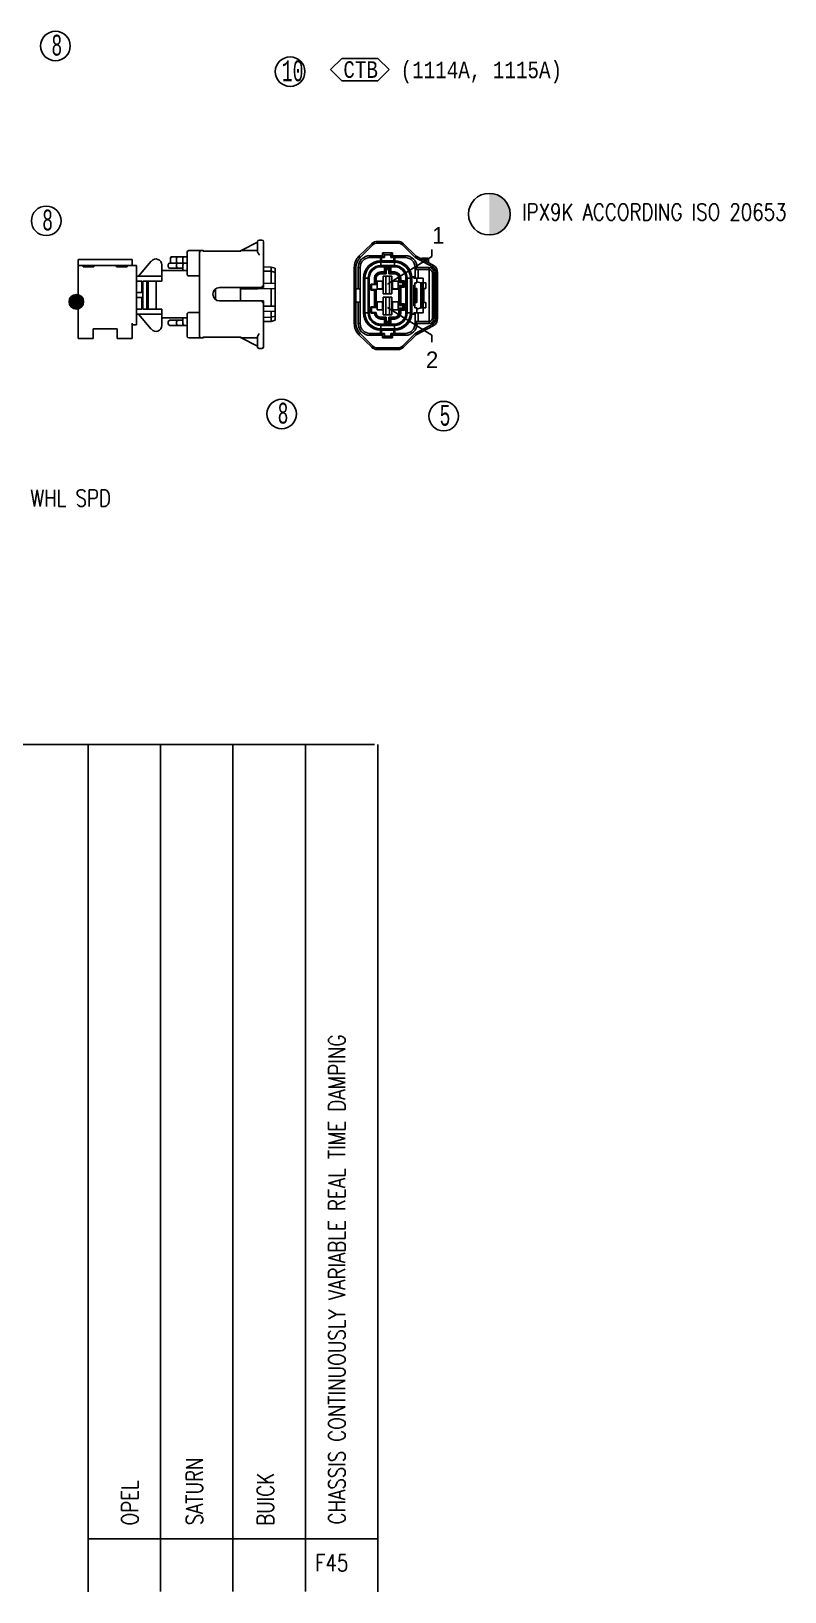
# Model space of a CAD drawing. Extents: x -144 to 1666, y -603 to 461.
# Drawn here: x 624.9 to 805.8, y -365 to 9.8 of the extents above; entities that cross this region are included whole.
import ezdxf

# ---------------------------------------------------------------- set-up
doc = ezdxf.new("R2010")
doc.units = 0
doc.layers.get('0').update_dxf_attribs({"linetype": 'CONTINUOUS'})
for name, color, linetype in [('1', 7, 'CONTINUOUS'), ('FLAGS', 5, 'CONTINUOUS'), ('kreis', 7, 'CONTINUOUS')]:
    doc.layers.add(name, color=color, linetype=linetype)
doc.styles.add('HS-FLAGS', font='MONOTXT.SHX', dxfattribs={"width": 0.8, "height": 4})
doc.styles.add('HS-TABLE-CHANGE-INDEX-CODE', font='MONOTXT.SHX', dxfattribs={"width": 0.6, "height": 5})
doc.styles.add('HS-WIRE', font='ROMANS.SHX', dxfattribs={"width": 0.8, "height": 4})
doc.linetypes.add('RA', pattern='A,0.2,-0.005,["-\\-",Standard,S=0.3,R=0,X=-0.4,Y=-0.15],-0.005', length=0.21)

# ---------------------------------------------------------------- blocks, each defined once
blk = doc.blocks.new('MAßPUNKT')
at = {"color": 1, "linetype": 'ByBlock'}
for radius in [1.75, 1.73, 1.71, 1.69, 1.67, 1.65, 1.63, 1.61, 1.59, 1.57, 1.55, 1.53, 1.51, 1.49, 1.47, 1.45, 1.43, 1.41, 1.39, 1.37, 1.35, 1.33, 1.31, 1.29, 1.27, 1.25, 1.23, 1.21, 1.19, 1.17, 1.15, 1.13, 1.11, 1.09, 1.07, 1.05, 1.03, 1.01, 0.99, 0.97, 0.95, 0.93, 0.91, 0.89, 0.87, 0.85, 0.83, 0.81, 0.79, 0.77, 0.75, 0.73, 0.71, 0.69, 0.67, 0.65, 0.63, 0.61, 0.59, 0.57, 0.55, 0.53, 0.51, 0.49, 0.47, 0.45, 0.43, 0.41, 0.39, 0.37, 0.37, 0.35, 0.33, 0.31, 0.29, 0.27, 0.25, 0.25, 0.23, 0.21, 0.19, 0.17, 0.15, 0.13, 0.11, 0.09, 0.07, 0.05, 0.03, 0.01]:
    blk.add_circle((-0.02, 0.01), radius, dxfattribs=at)
blk = doc.blocks.new('MAßPUNKT_2')
blk.add_blockref('MAßPUNKT', (0.02, -0.01))
blk = doc.blocks.new('HALBMOND')
h = blk.add_hatch(color=256)
edge = h.paths.add_edge_path()
edge.add_arc((0, 0), 5, 270, 450)
edge.add_line((0, 5), (0, -5))
blk.add_circle((0, 0), 5)
blk = doc.blocks.new('A$C6F541652')
for p, q in [((8.01, 20.17), (18.65, 26.82)), ((18.65, 26.82), (18.65, 28.53)), ((8.01, 14.57), (18.65, 7.91)), ((18.65, 7.91), (18.65, 6.21))]:
    blk.add_line(p, q)
at = {"layer": '1', "linetype": 'Continuous'}
for p, q in [((5.57, 30.45), (10.43, 30.45)), ((5.57, 30.34), (5.57, 30.45)), ((5.57, 30.05), (5.57, 30.34)), ((10.43, 30.05), (5.57, 30.05)), ((10.43, 30.34), (10.43, 30.45)), ((10.43, 30.05), (10.43, 30.34)), ((1.12, 26.87), (4.17, 29.88)), ((1.14, 26.85), (1.12, 26.87)), ((1.2, 26.79), (1.14, 26.85)), ((1.29, 26.7), (1.2, 26.79)), ((1.4, 26.59), (1.29, 26.7)), ((4.45, 29.59), (1.4, 26.59)), ((3.75, 27.01), (6.79, 27.01)), ((3.75, 27.01), (3.75, 26.55)), ((7.25, 26.55), (3.75, 26.55)), ((4.25, 29.79), (4.17, 29.88)), ((4.45, 29.59), (4.25, 29.79)), ((6.3, 25.75), (6.3, 26.55)), ((6.5, 26.55), (6.5, 25.75)), ((6.79, 27.01), (6.79, 27.66)), ((6.79, 27.66), (9.21, 27.66)), ((6.79, 27.66), (7.25, 27.2)), ((6.79, 27.01), (7.25, 26.55)), ((7.25, 27.2), (7.25, 26.55)), ((8.75, 27.2), (7.25, 27.2)), ((9.21, 27.66), (8.75, 27.2)), ((8.75, 26.55), (8.75, 27.2)), ((9.21, 27.01), (8.75, 26.55)), ((12.25, 26.55), (8.75, 26.55)), ((9.21, 27.66), (9.21, 27.01)), ((9.21, 27.01), (12.25, 27.01)), ((9.5, 25.75), (9.5, 26.55)), ((9.7, 26.55), (9.7, 25.75)), ((11.55, 29.59), (11.75, 29.79)), ((14.64, 26.55), (11.55, 29.59)), ((11.75, 29.79), (11.83, 29.88)), ((11.83, 29.88), (14.88, 26.87)), ((12.25, 27.01), (12.25, 26.55)), ((14.64, 26.55), (14.81, 26.78)), ((18.75, 24.37), (14.64, 26.55)), ((14.81, 26.78), (14.88, 26.87)), ((14.88, 26.87), (18.94, 24.72)), ((16.02, 26.27), (16.13, 26.4)), ((16.13, 26.4), (16.3, 26.45)), ((16.3, 26.45), (17.35, 26.45)), ((17.35, 26.45), (17.49, 26.45)), ((17.35, 26.36), (17.35, 26.45)), ((17.35, 26.15), (17.35, 26.36)), ((17.49, 26.45), (17.55, 26.45)), ((0, 19.45), (0, 24.2)), ((0.12, 24.2), (0, 24.2)), ((0.4, 24.2), (0.12, 24.2)), ((0.4, 24.2), (0.4, 19.05)), ((0.94, 19.05), (0.94, 24.2)), ((0.94, 24.2), (1.4, 24.2)), ((1.4, 24.2), (1.4, 19.05)), ((9.65, 25.75), (6.35, 25.75)), ((6.35, 25.66), (6.35, 25.75)), ((6.35, 25.43), (6.35, 25.66)), ((6.35, 25.43), (9.65, 25.43)), ((6.35, 24.63), (6.35, 25.43)), ((6.35, 24.63), (9.65, 24.63)), ((6.35, 24.63), (6.35, 24.43)), ((6.35, 24.43), (6.35, 24.35)), ((6.35, 24.35), (9.65, 24.35)), ((6.35, 23.1), (7.25, 23.1)), ((6.35, 23.1), (7.25, 23.1)), ((6.35, 23.1), (6.35, 22.97)), ((6.35, 22.69), (6.35, 22.97)), ((6.35, 22.97), (7.38, 22.97)), ((7.67, 22.69), (6.35, 22.69)), ((7.25, 23.1), (7.25, 24.1)), ((7.25, 24.1), (8.75, 24.1)), ((7.25, 24.1), (7.38, 23.97)), ((7.25, 23.1), (7.38, 22.97)), ((7.67, 23.69), (7.38, 23.97)), ((7.38, 22.97), (7.38, 23.97)), ((7.38, 23.97), (8.62, 23.97)), ((7.67, 22.69), (7.38, 22.97)), ((7.67, 23.69), (7.67, 22.69)), ((8.33, 23.69), (7.67, 23.69)), ((8.33, 23.69), (8.62, 23.97)), ((8.33, 22.69), (8.33, 23.69)), ((8.33, 22.69), (8.62, 22.97)), ((9.65, 22.69), (8.33, 22.69)), ((8.75, 24.1), (8.62, 23.97)), ((8.62, 23.97), (8.62, 22.97)), ((8.75, 23.1), (8.62, 22.97)), ((8.62, 22.97), (9.65, 22.97)), ((8.75, 23.1), (8.75, 24.1)), ((8.75, 23.1), (9.65, 23.1)), ((8.75, 23.1), (9.65, 23.1)), ((9.65, 25.66), (9.65, 25.75)), ((9.65, 25.43), (9.65, 25.66)), ((9.65, 24.63), (9.65, 25.43)), ((9.65, 24.63), (9.65, 24.43)), ((9.65, 24.43), (9.65, 24.35)), ((9.65, 22.97), (9.65, 23.1)), ((9.65, 22.69), (9.65, 22.97)), ((15.06, 24.2), (14.6, 24.2)), ((14.6, 23.7), (14.6, 24.2)), ((15.06, 24.16), (14.6, 23.7)), ((14.6, 23.7), (14.6, 21.95)), ((18, 23.7), (14.6, 23.7)), ((15.06, 24.2), (15.06, 24.16)), ((15.06, 24.16), (18, 24.16)), ((15.3, 21.65), (15.3, 23.7)), ((17.35, 26.15), (16.24, 26.15)), ((17.7, 26.15), (17.35, 26.15)), ((17.35, 25.56), (17.35, 26.15)), ((17.85, 26.15), (17.7, 26.15)), ((17.85, 26.15), (17.85, 25.3)), ((18, 24.16), (18, 23.7)), ((18, 23.7), (18, 11.2)), ((18.75, 24.37), (18.88, 24.62)), ((19.21, 22.95), (18.75, 22.95)), ((18.75, 11.95), (18.75, 22.95)), ((18.88, 24.62), (18.94, 24.72)), ((19.21, 22.95), (19.21, 11.95)), ((19.6, 22.95), (19.88, 22.95)), ((19.6, 11.95), (19.6, 22.95)), ((19.88, 22.95), (20, 22.95)), ((20, 22.95), (20, 11.95)), ((0, 19.33), (0, 19.45)), ((0.05, 19.25), (0, 19.45)), ((0, 18.98), (0, 19.33)), ((0, 18.45), (0, 18.98)), ((0.2, 19.11), (0.05, 19.25)), ((0.4, 19.05), (0.2, 19.11)), ((0.4, 19.05), (0.4, 18.93)), ((0.4, 19.05), (0.94, 19.05)), ((0.4, 18.93), (0.4, 18.58)), ((1.4, 19.05), (0.94, 19.05)), ((1.4, 19.05), (1.4, 18.93)), ((1.4, 18.93), (1.4, 18.58)), ((2.2, 21.6), (2.2, 13.3)), ((2.29, 21.6), (2.2, 21.6)), ((2.53, 21.6), (2.29, 21.6)), ((2.53, 13.3), (2.53, 21.6)), ((3.33, 21.6), (2.53, 21.6)), ((3.33, 13.3), (3.33, 21.6)), ((3.33, 21.6), (3.52, 21.6)), ((3.52, 21.6), (3.6, 21.6)), ((3.6, 13.3), (3.6, 21.6)), ((4.85, 20.2), (3.95, 20.2)), ((3.95, 20.2), (3.95, 18.7)), ((3.95, 20.2), (4.1, 20.06)), ((3.95, 18.7), (4.1, 18.85)), ((5.27, 20.06), (4.1, 20.06)), ((4.1, 20.06), (4.1, 18.85)), ((4.1, 18.85), (5.27, 18.85)), ((4.85, 20.2), (4.85, 21.6)), ((4.85, 20.2), (4.85, 21.6)), ((4.85, 21.6), (4.98, 21.6)), ((4.85, 20.2), (4.98, 20.07)), ((4.85, 18.7), (4.98, 18.83)), ((5.27, 21.6), (4.98, 21.6)), ((4.98, 20.07), (4.98, 21.6)), ((5.27, 20.06), (4.98, 20.07)), ((4.98, 18.83), (5.27, 18.85)), ((4.98, 14.57), (4.98, 18.83)), ((5.27, 21.6), (5.27, 20.06)), ((5.27, 18.85), (5.27, 14.56)), ((5.45, 20.9), (5.46, 20.9)), ((5.45, 19), (5.45, 20.9)), ((5.45, 20.9), (6.8, 20.9)), ((5.45, 19), (5.46, 19.01)), ((5.45, 19), (6.8, 19)), ((5.46, 19.01), (5.46, 20.9)), ((5.46, 20.9), (6.79, 20.9)), ((5.46, 19.01), (6.79, 19.01)), ((6.79, 20.9), (6.8, 20.9)), ((6.79, 20.9), (6.79, 19.01)), ((6.79, 19.01), (6.8, 19)), ((6.8, 19), (6.8, 20.9)), ((6.95, 22.07), (9.05, 22.07)), ((6.95, 22.07), (7.55, 22.07)), ((6.95, 17.83), (6.95, 22.07)), ((7.55, 17.84), (7.55, 22.07)), ((8.45, 22.06), (7.55, 22.06)), ((9.05, 22.07), (8.45, 22.07)), ((8.45, 17.84), (8.45, 22.07)), ((9.05, 17.83), (9.05, 22.07)), ((10.55, 20.9), (9.2, 20.9)), ((9.2, 20.9), (9.21, 20.9)), ((9.2, 19), (9.2, 20.9)), ((9.2, 19), (9.21, 19.01)), ((10.55, 19), (9.2, 19)), ((10.54, 20.9), (9.21, 20.9)), ((9.21, 20.9), (9.21, 19.01)), ((10.54, 19.01), (9.21, 19.01)), ((10.54, 19.01), (10.54, 20.9)), ((10.54, 20.9), (10.55, 20.9)), ((10.54, 19.01), (10.55, 19)), ((10.55, 19), (10.55, 20.9)), ((10.73, 21.6), (11.02, 21.6)), ((10.73, 20.54), (10.73, 21.6)), ((10.73, 20.54), (11.02, 20.82)), ((11.63, 20.54), (10.73, 20.54)), ((10.73, 15.04), (10.73, 19.87)), ((10.73, 19.87), (11.02, 19.58)), ((10.73, 19.87), (11.63, 19.87)), ((11.02, 21.6), (11.15, 21.6)), ((11.02, 21.6), (11.02, 20.82)), ((11.02, 20.82), (11.15, 20.95)), ((11.02, 20.82), (11.92, 20.82)), ((11.02, 19.58), (11.02, 15.32)), ((11.02, 19.58), (11.15, 19.45)), ((11.92, 19.58), (11.02, 19.58)), ((11.15, 21.6), (11.15, 20.95)), ((11.15, 21.6), (11.15, 20.95)), ((11.15, 20.95), (12.05, 20.95)), ((11.15, 19.45), (11.15, 15.45)), ((11.15, 19.45), (11.15, 15.45)), ((11.15, 19.45), (12.05, 19.45)), ((11.63, 20.54), (11.92, 20.82)), ((11.63, 19.87), (11.63, 20.54)), ((11.63, 19.87), (11.92, 19.58)), ((11.92, 20.82), (12.05, 20.95)), ((11.92, 20.82), (11.92, 19.58)), ((11.92, 19.58), (12.05, 19.45)), ((12.05, 20.95), (12.05, 19.45)), ((12.4, 21.6), (12.4, 13.3)), ((12.4, 21.6), (12.48, 21.6)), ((12.48, 21.6), (12.67, 21.6)), ((12.67, 21.6), (12.67, 13.3)), ((12.67, 21.6), (13.47, 21.6)), ((13.47, 21.6), (13.71, 21.6)), ((13.47, 21.6), (13.47, 13.3)), ((13.71, 21.6), (13.8, 21.6)), ((14.6, 21.95), (13.79, 21.95)), ((13.8, 13.3), (13.8, 21.6)), ((14.3, 21.65), (14.3, 21.95)), ((14.3, 21.65), (15, 21.65)), ((14.3, 14.95), (14.3, 19.95)), ((14.3, 19.95), (14.5, 19.95)), ((14.5, 20.45), (15, 20.45)), ((14.5, 19.1), (14.5, 20.45)), ((15, 19.1), (14.5, 19.1)), ((14.6, 21.95), (14.6, 21.65)), ((14.6, 19.1), (14.6, 15.8)), ((15, 20.73), (15, 21.65)), ((15, 21.65), (16.5, 21.65)), ((15, 20.45), (15, 20.73)), ((15, 20.73), (16, 20.45)), ((15, 15.8), (15, 19.1)), ((16, 20.45), (16, 14.45)), ((16.22, 20.45), (16, 20.45)), ((16.22, 20.45), (16.5, 20.48)), ((16.22, 14.45), (16.22, 20.45)), ((16.5, 21.65), (16.5, 20.48)), ((16.5, 20.48), (16.5, 20.45)), ((16.5, 20.45), (16.51, 20.45)), ((16.51, 20.45), (16.52, 20.45)), ((16.52, 20.45), (16.52, 14.45)), ((16.52, 20.45), (17.2, 20.45)), ((16.67, 19.1), (16.67, 15.8)), ((17.2, 19.1), (16.67, 19.1)), ((17.2, 19.1), (17.2, 20.45)), ((0, 17.8), (0, 18.45)), ((0, 17.11), (0, 17.8)), ((0, 16.45), (0, 17.11)), ((0, 15.92), (0, 16.45)), ((0, 15.57), (0, 15.92)), ((0, 15.45), (0.05, 15.65)), ((0, 15.45), (0, 15.57)), ((0, 10.7), (0, 15.45)), ((0.05, 15.65), (0.2, 15.8)), ((0.2, 15.8), (0.4, 15.85)), ((0.4, 18.58), (0.4, 18.06)), ((0.4, 18.06), (0.4, 17.45)), ((0.4, 17.45), (0.4, 16.84)), ((0.4, 16.84), (0.4, 16.32)), ((0.4, 16.32), (0.4, 15.97)), ((0.4, 15.97), (0.4, 15.85)), ((0.4, 15.85), (0.4, 10.7)), ((0.4, 15.85), (0.94, 15.85)), ((0.94, 15.85), (1.4, 15.85)), ((0.94, 10.7), (0.94, 15.85)), ((1.4, 18.58), (1.4, 18.06)), ((1.4, 18.06), (1.4, 17.45)), ((1.4, 17.45), (1.4, 16.84)), ((1.4, 16.84), (1.4, 16.32)), ((1.4, 16.32), (1.4, 15.97)), ((1.4, 15.97), (1.4, 15.85)), ((1.4, 15.85), (1.4, 10.7)), ((3.95, 18.7), (4.85, 18.7)), ((4.85, 14.7), (4.85, 18.7)), ((4.85, 14.7), (4.85, 18.7)), ((5.45, 15.9), (5.46, 15.9)), ((5.45, 14), (5.45, 15.9)), ((5.45, 15.9), (6.8, 15.9)), ((5.46, 14.01), (5.46, 15.9)), ((5.46, 15.9), (6.79, 15.9)), ((6.79, 15.9), (6.8, 15.9)), ((6.79, 15.9), (6.79, 14.01)), ((6.8, 14), (6.8, 15.9)), ((6.95, 17.83), (7.55, 17.84)), ((6.95, 17.83), (9.05, 17.83)), ((6.95, 17.07), (9.05, 17.07)), ((6.95, 17.07), (7.55, 17.07)), ((6.95, 12.83), (6.95, 17.07)), ((8.45, 17.84), (7.55, 17.84)), ((7.55, 12.84), (7.55, 17.07)), ((8.45, 17.06), (7.55, 17.06)), ((9.05, 17.83), (8.45, 17.84)), ((9.05, 17.07), (8.45, 17.07)), ((8.45, 12.84), (8.45, 17.07)), ((9.05, 12.83), (9.05, 17.07)), ((10.55, 15.9), (9.2, 15.9)), ((9.2, 15.9), (9.21, 15.9)), ((9.2, 14), (9.2, 15.9)), ((10.54, 15.9), (9.21, 15.9)), ((9.21, 15.9), (9.21, 14.01)), ((10.54, 15.9), (10.55, 15.9)), ((10.54, 14.01), (10.54, 15.9)), ((10.55, 14), (10.55, 15.9)), ((10.73, 15.04), (11.02, 15.32)), ((11.63, 15.04), (10.73, 15.04)), ((11.02, 15.32), (11.15, 15.45)), ((11.02, 15.32), (11.92, 15.32)), ((11.15, 15.45), (12.05, 15.45)), ((11.63, 15.04), (11.92, 15.32)), ((11.63, 14.37), (11.63, 15.04)), ((11.92, 15.32), (12.05, 15.45)), ((11.92, 15.32), (11.92, 14.08)), ((12.05, 13.95), (12.05, 15.45)), ((14.5, 15.8), (15, 15.8)), ((14.5, 14.45), (14.5, 15.8)), ((16.67, 15.8), (17.2, 15.8)), ((17.2, 14.45), (17.2, 15.8)), ((2.29, 13.3), (2.2, 13.3)), ((2.53, 13.3), (2.29, 13.3)), ((3.33, 13.3), (2.53, 13.3)), ((3.33, 13.3), (3.52, 13.3)), ((3.52, 13.3), (3.6, 13.3)), ((4.85, 14.7), (3.95, 14.7)), ((3.95, 14.7), (4.1, 14.56)), ((3.95, 14.7), (3.95, 13.2)), ((3.95, 13.2), (4.1, 13.35)), ((3.95, 13.2), (4.85, 13.2)), ((5.27, 14.56), (4.1, 14.56)), ((4.1, 14.56), (4.1, 13.35)), ((4.1, 13.35), (5.27, 13.35)), ((4.85, 14.7), (4.98, 14.57)), ((4.85, 13.2), (4.95, 13.3)), ((4.95, 13.3), (4.98, 13.33)), ((5.27, 14.56), (4.98, 14.57)), ((4.98, 13.33), (5.27, 13.35)), ((5.45, 14), (5.46, 14.01)), ((5.45, 14), (6.8, 14)), ((5.46, 14.01), (6.79, 14.01)), ((6.35, 12.22), (7.67, 12.22)), ((6.35, 12.22), (6.35, 11.93)), ((7.38, 11.93), (6.35, 11.93)), ((6.35, 11.8), (6.35, 11.93)), ((6.35, 11.8), (7.25, 11.8)), ((7.25, 11.8), (6.35, 11.8)), ((6.79, 14.01), (6.8, 14)), ((6.95, 12.83), (7.55, 12.84)), ((6.95, 12.83), (9.05, 12.83)), ((7.25, 11.8), (7.38, 11.93)), ((7.25, 11.8), (7.25, 10.8)), ((7.67, 12.22), (7.38, 11.93)), ((7.38, 10.93), (7.38, 11.93)), ((8.45, 12.84), (7.55, 12.84)), ((7.67, 12.22), (7.67, 11.22)), ((8.33, 12.22), (9.65, 12.22)), ((8.33, 12.22), (8.62, 11.93)), ((8.33, 11.22), (8.33, 12.22)), ((9.05, 12.83), (8.45, 12.84)), ((9.65, 11.93), (8.62, 11.93)), ((8.62, 11.93), (8.75, 11.8)), ((8.62, 11.93), (8.62, 10.93)), ((8.75, 11.8), (9.65, 11.8)), ((9.65, 11.8), (8.75, 11.8)), ((8.75, 11.8), (8.75, 10.8)), ((9.2, 14), (9.21, 14.01)), ((10.55, 14), (9.2, 14)), ((10.54, 14.01), (9.21, 14.01)), ((9.65, 12.22), (9.65, 11.93)), ((9.65, 11.93), (9.65, 11.8)), ((10.54, 14.01), (10.55, 14)), ((10.73, 14.37), (11.63, 14.37)), ((10.73, 13.3), (10.73, 14.37)), ((10.73, 14.37), (11.02, 14.08)), ((10.73, 13.3), (11.02, 13.3)), ((11.02, 14.08), (11.15, 13.95)), ((11.02, 14.08), (11.02, 13.3)), ((11.92, 14.08), (11.02, 14.08)), ((11.02, 13.3), (11.15, 13.3)), ((11.15, 13.95), (11.15, 13.3)), ((11.15, 13.95), (11.15, 13.3)), ((11.15, 13.95), (12.05, 13.95)), ((11.63, 14.37), (11.92, 14.08)), ((11.92, 14.08), (12.05, 13.95)), ((12.4, 13.3), (12.48, 13.3)), ((12.48, 13.3), (12.67, 13.3)), ((12.67, 13.3), (13.47, 13.3)), ((13.47, 13.3), (13.71, 13.3)), ((13.71, 13.3), (13.8, 13.3)), ((14.6, 12.95), (13.79, 12.95)), ((14.3, 14.95), (14.5, 14.95)), ((14.3, 12.95), (14.3, 13.25)), ((14.3, 13.25), (15, 13.25)), ((15, 14.45), (14.5, 14.45)), ((14.6, 13.25), (14.6, 12.95)), ((14.6, 12.95), (14.6, 11.2)), ((15, 14.17), (15, 14.45)), ((16, 14.45), (15, 14.17)), ((15, 13.25), (15, 14.17)), ((16.5, 13.25), (15, 13.25)), ((15.3, 13.25), (15.3, 11.2)), ((16, 14.45), (16.22, 14.45)), ((16.5, 14.42), (16.22, 14.45)), ((16.5, 14.45), (16.5, 14.42)), ((16.51, 14.45), (16.5, 14.45)), ((16.5, 14.42), (16.5, 13.25)), ((16.52, 14.45), (16.51, 14.45)), ((17.2, 14.45), (16.52, 14.45)), ((19.21, 11.95), (18.75, 11.95)), ((19.6, 11.95), (19.88, 11.95)), ((19.88, 11.95), (20, 11.95)), ((0, 10.7), (0.12, 10.7)), ((0.12, 10.7), (0.4, 10.7)), ((1.4, 10.7), (0.94, 10.7)), ((1.12, 8.03), (1.14, 8.05)), ((4.17, 5.03), (1.12, 8.03)), ((1.14, 8.05), (1.2, 8.11)), ((1.2, 8.11), (1.29, 8.21)), ((1.29, 8.21), (1.4, 8.32)), ((1.4, 8.32), (4.45, 5.31)), ((3.75, 8.35), (7.25, 8.35)), ((3.75, 8.35), (3.75, 7.89)), ((6.79, 7.89), (3.75, 7.89)), ((6.3, 8.35), (6.3, 9.15)), ((6.35, 10.55), (9.65, 10.55)), ((6.35, 10.55), (6.35, 10.47)), ((6.35, 10.47), (6.35, 10.28)), ((9.65, 10.28), (6.35, 10.28)), ((6.35, 10.28), (6.35, 9.48)), ((6.35, 9.48), (9.65, 9.48)), ((6.35, 9.48), (6.35, 9.25)), ((6.35, 9.25), (6.35, 9.15)), ((6.35, 9.15), (9.65, 9.15)), ((6.5, 9.15), (6.5, 8.35)), ((7.25, 8.35), (6.79, 7.89)), ((6.79, 7.24), (6.79, 7.89)), ((7.25, 7.7), (6.79, 7.24)), ((7.38, 10.93), (7.25, 10.8)), ((7.25, 10.8), (8.75, 10.8)), ((7.25, 8.35), (7.25, 7.7)), ((7.25, 7.7), (8.75, 7.7)), ((7.67, 11.22), (7.38, 10.93)), ((8.62, 10.93), (7.38, 10.93)), ((7.67, 11.22), (8.33, 11.22)), ((8.33, 11.22), (8.62, 10.93)), ((8.62, 10.93), (8.75, 10.8)), ((8.75, 8.35), (12.25, 8.35)), ((8.75, 7.7), (8.75, 8.35)), ((8.75, 8.35), (9.21, 7.89)), ((8.75, 7.7), (9.21, 7.24)), ((12.25, 7.89), (9.21, 7.89)), ((9.21, 7.89), (9.21, 7.24)), ((9.5, 8.35), (9.5, 9.15)), ((9.65, 10.55), (9.65, 10.47)), ((9.65, 10.47), (9.65, 10.28)), ((9.65, 10.28), (9.65, 9.48)), ((9.65, 9.48), (9.65, 9.25)), ((9.65, 9.25), (9.65, 9.15)), ((9.7, 9.15), (9.7, 8.35)), ((11.55, 5.31), (14.64, 8.36)), ((14.88, 8.03), (11.83, 5.03)), ((12.25, 8.35), (12.25, 7.89)), ((14.6, 11.2), (18, 11.2)), ((14.6, 10.7), (14.6, 11.2)), ((14.6, 11.2), (15.06, 10.74)), ((14.6, 10.7), (15.06, 10.7)), ((14.64, 8.36), (18.75, 10.54)), ((14.81, 8.13), (14.64, 8.36)), ((14.88, 8.03), (14.81, 8.13)), ((18.94, 10.19), (14.88, 8.03)), ((18, 10.74), (15.06, 10.74)), ((15.06, 10.74), (15.06, 10.7)), ((18, 11.2), (18, 10.74)), ((18.88, 10.29), (18.75, 10.54)), ((18.94, 10.19), (18.88, 10.29)), ((4.17, 5.03), (4.25, 5.11)), ((4.25, 5.11), (4.45, 5.31)), ((5.57, 4.85), (10.43, 4.85)), ((5.57, 4.57), (5.57, 4.85)), ((5.57, 4.45), (5.57, 4.57)), ((10.43, 4.45), (5.57, 4.45)), ((9.21, 7.24), (6.79, 7.24)), ((10.43, 4.57), (10.43, 4.85)), ((10.43, 4.45), (10.43, 4.57)), ((11.75, 5.11), (11.55, 5.31)), ((11.83, 5.03), (11.75, 5.11))]:
    blk.add_line(p, q, dxfattribs=at)
for centre, radius, start, end in [((5.57, 28.45), 2, 90, 134.5776), ((5.57, 28.45), 1.6, 90, 134.5776), ((10.43, 28.45), 2, 45.4224, 90), ((10.43, 28.45), 1.6, 45.4224, 90), ((3.75, 24.2), 3.75, 134.5779, 180), ((3.75, 24.2), 3.35, 134.5779, 180), ((3.75, 24.2), 2.81, 90, 180), ((3.75, 24.2), 2.35, 90, 180), ((12.25, 24.2), 2.81, 0, 90), ((12.25, 24.2), 2.35, 0, 90), ((17.55, 26.15), 0.3, 0, 90), ((6.35, 21.6), 4.15, 90, 180), ((6.35, 21.6), 3.82, 90, 180), ((6.35, 21.6), 3.02, 90, 180), ((6.35, 21.6), 2.75, 90, 180), ((6.35, 21.6), 1.5, 90, 180), ((6.35, 21.6), 1.5, 90, 180), ((6.35, 21.6), 1.37, 90, 180), ((6.35, 21.6), 1.08, 90, 180), ((9.65, 21.6), 4.15, 0, 90), ((9.65, 21.6), 3.82, 0, 90), ((9.65, 21.6), 3.02, 0, 90), ((9.65, 21.6), 2.75, 0, 90), ((9.65, 21.6), 1.5, 0, 90), ((9.65, 21.6), 1.5, 0, 90), ((9.65, 21.6), 1.37, 0, 90), ((9.65, 21.6), 1.08, 0, 90), ((18, 22.95), 1.21, 0, 90), ((18, 22.95), 0.75, 0, 90), ((18, 22.95), 1.6, 0, 62.0209), ((18, 22.95), 2, 0, 62.0208), ((6.35, 13.3), 4.15, 180, 270), ((6.35, 13.3), 3.82, 180, 270), ((6.35, 13.3), 3.02, 180, 270), ((6.35, 13.3), 2.75, 180, 270), ((6.35, 13.3), 1.5, 183.8236, 270), ((6.35, 13.3), 1.5, 183.8226, 270), ((6.35, 13.3), 1.37, 178.7807, 270), ((6.35, 13.3), 1.08, 177.5353, 270), ((9.65, 13.3), 4.15, 270, 0), ((9.65, 13.3), 1.5, 270, 0), ((9.65, 13.3), 1.08, 270, 0), ((9.65, 13.3), 1.5, 270, 0), ((9.65, 13.3), 1.37, 270, 0), ((9.65, 13.3), 2.75, 270, 0), ((9.65, 13.3), 3.02, 270, 0), ((9.65, 13.3), 3.82, 270, 0), ((18, 11.95), 1.21, 270, 0), ((18, 11.95), 0.75, 270, 0), ((18, 11.95), 1.6, 297.9791, 0), ((18, 11.95), 2, 297.9792, 0), ((3.75, 10.7), 3.75, 180, 225.4221), ((3.75, 10.7), 3.35, 180, 225.4221), ((3.75, 10.7), 2.81, 180, 270), ((3.75, 10.7), 2.35, 180, 270), ((12.25, 10.7), 2.35, 270, 0), ((12.25, 10.7), 2.81, 270, 0), ((5.57, 6.45), 2, 225.4224, 270), ((5.57, 6.45), 1.6, 225.4224, 270), ((10.43, 6.45), 1.6, 270, 314.5776), ((10.43, 6.45), 2, 270, 314.5776)]:
    blk.add_arc(centre, radius, start, end, dxfattribs=at)
for s, p in [('1', (18.7, 29.89)), ('2', (17.19, 0))]:
    blk.add_text(s, height=4, rotation=360).set_placement(p)
blk = doc.blocks.new('A$C63CD15F8')
at = {"layer": '1', "linetype": 'Continuous'}
for p, q in [((26.15, 17.83), (26.15, 23.1)), ((26.55, 23.5), (29.55, 23.5)), ((26.95, 23.5), (29.95, 23.5)), ((29.15, 22.99), (29.15, 23.1)), ((29.15, 22.65), (29.15, 22.99)), ((29.15, 22.12), (29.15, 22.65)), ((29.95, 23.5), (29.55, 23.5)), ((30.01, 23.31), (29.95, 23.3)), ((29.95, 23.3), (29.95, 23.3)), ((39.08, 23.31), (30.01, 23.31)), ((39.15, 23.3), (39.08, 23.31)), ((39.15, 23.5), (43.05, 25.5)), ((43.05, 23.5), (39.15, 23.5)), ((39.15, 23.3), (39.15, 23.3)), ((43.05, 25.48), (43.05, 25.6)), ((43.05, 25.14), (43.05, 25.48)), ((43.05, 23.32), (43.05, 25.14)), ((43.08, 23.19), (43.05, 23.32)), ((43.14, 23.03), (43.08, 23.19)), ((43.21, 22.9), (43.14, 23.03)), ((43.28, 22.75), (43.21, 22.9)), ((43.44, 22.43), (43.28, 22.75)), ((43.45, 26), (44.15, 26)), ((44.55, 25.6), (44.55, 25.48)), ((44.55, 25.48), (44.55, 25.14)), ((44.55, 25.14), (44.55, 22.14)), ((44.55, 23.21), (44.55, 22.56)), ((44.55, 22.56), (44.55, 22.42)), ((0, 21.38), (13, 21.38)), ((0, 21.28), (0, 21.38)), ((0, 21), (0, 21.28)), ((0, 20.63), (0, 21)), ((0, 20.25), (0, 20.63)), ((0, 19.98), (0, 20.25)), ((0, 19.88), (0, 19.98)), ((13, 19.88), (0, 19.88)), ((0, 19.77), (0, 19.88)), ((0, 19.44), (0, 19.77)), ((0, 18.91), (0, 19.44)), ((0, 18.2), (0, 18.91)), ((1.2, 19.59), (1.2, 19.88)), ((1.2, 19.59), (3.8, 19.59)), ((3.8, 19.59), (3.8, 19.88)), ((9.2, 19.59), (9.2, 19.88)), ((9.2, 19.59), (11.8, 19.59)), ((11.8, 19.59), (11.8, 19.88)), ((13, 21.38), (13, 21.28)), ((13, 21.28), (13, 21)), ((13, 21), (13, 20.63)), ((13, 20.63), (13, 20.25)), ((13, 20.25), (13, 19.98)), ((13, 19.98), (13, 19.88)), ((14, 19.88), (13, 19.88)), ((14, 19.77), (14, 19.88)), ((14, 19.45), (14, 19.77)), ((14, 18.93), (14, 19.45)), ((14, 18.22), (14, 18.93)), ((17.57, 20.97), (14.5, 17.38)), ((20.1, 20.04), (20.1, 19.93)), ((20.1, 19.93), (20.1, 19.59)), ((20.1, 19.59), (20.1, 19.04)), ((20.1, 19.04), (20.1, 18.29)), ((21.65, 19.65), (21.65, 20.1)), ((22.05, 20.5), (22.07, 20.5)), ((22.09, 19.25), (22.05, 19.25)), ((22.07, 20.5), (22.15, 20.5)), ((22.22, 19.25), (22.09, 19.25)), ((22.15, 21.7), (22.23, 21.91)), ((22.15, 21.7), (22.17, 21.7)), ((22.15, 21.7), (22.15, 21.7)), ((22.15, 20.5), (22.15, 21.7)), ((22.17, 20.5), (22.15, 20.5)), ((22.17, 21.7), (22.18, 21.79)), ((22.23, 20.5), (22.17, 20.5)), ((22.44, 21.94), (22.18, 21.79)), ((22.18, 21.79), (22.23, 21.7)), ((24.21, 19.25), (22.22, 19.25)), ((22.23, 21.91), (22.45, 22)), ((23.65, 20.5), (22.23, 20.5)), ((22.87, 22), (22.44, 21.94)), ((22.45, 22), (22.87, 22)), ((22.87, 22), (23.77, 22)), ((23.65, 21.7), (23.68, 21.91)), ((23.65, 21.7), (23.65, 20.5)), ((23.65, 20.5), (25.15, 20.5)), ((23.7, 20.38), (23.65, 20.1)), ((23.65, 20.1), (23.65, 19.65)), ((23.65, 19.65), (23.72, 19.45)), ((23.68, 21.91), (23.77, 22)), ((23.81, 20.5), (23.7, 20.38)), ((23.72, 19.45), (23.93, 19.3)), ((23.77, 22), (25.45, 22)), ((23.93, 19.3), (24.21, 19.25)), ((24.21, 19.25), (25.15, 19.25)), ((25.15, 20.5), (25.15, 21.7)), ((25.26, 20.5), (25.15, 20.5)), ((25.15, 18.7), (25.15, 20.1)), ((25.55, 20.5), (25.26, 20.5)), ((25.45, 22), (25.51, 22)), ((25.51, 22), (25.65, 22)), ((25.55, 20.5), (26.15, 20.5)), ((25.65, 22), (26.15, 22)), ((29.15, 21.42), (29.15, 22.12)), ((29.15, 20.62), (29.15, 21.42)), ((29.15, 19.75), (29.15, 20.62)), ((29.15, 6.25), (29.15, 19.75)), ((43.45, 22.42), (43.44, 22.43)), ((44.55, 22.42), (44.55, 22.02)), ((44.55, 22.14), (44.55, 21.44)), ((44.55, 22.02), (44.55, 21.4)), ((44.55, 21.44), (44.55, 20.62)), ((44.55, 21.4), (44.55, 20.62)), ((44.55, 20.62), (44.55, 19.75)), ((44.55, 20.62), (44.55, 19.75)), ((44.55, 19.75), (44.55, 14.6)), ((44.55, 19.75), (44.55, 19.71)), ((44.55, 19.71), (44.55, 19.67)), ((44.55, 19.67), (44.55, 19.55)), ((44.55, 19.55), (46.35, 19.52)), ((47.35, 19.23), (46.35, 19.52)), ((46.35, 18.52), (46.35, 19.52)), ((47.35, 19.23), (47.35, 18.23)), ((0, 17.31), (0, 18.2)), ((0, 16.29), (0, 17.31)), ((0, 15.15), (0, 16.29)), ((0, 13.95), (0, 15.15)), ((14, 17.34), (14, 18.22)), ((14, 17.38), (14.22, 17.38)), ((14, 16.33), (14, 17.34)), ((14, 15.21), (14, 16.33)), ((14, 16.18), (14.22, 16.18)), ((14, 14.01), (14, 15.21)), ((14.22, 17.38), (14.45, 17.38)), ((14.22, 16.18), (14.45, 16.18)), ((17.3, 17.38), (14.45, 17.38)), ((15.3, 16.18), (14.45, 16.18)), ((15.3, 13.38), (15.3, 16.18)), ((15.55, 9.38), (15.55, 16.18)), ((15.55, 16.18), (17.3, 16.18)), ((16.5, 9.38), (16.5, 16.18)), ((16.8, 14.5), (16.8, 16.18)), ((17.3, 17.38), (17.52, 17.38)), ((17.52, 16.18), (17.3, 16.18)), ((17.52, 17.38), (17.71, 17.38)), ((17.71, 16.18), (17.52, 16.18)), ((17.86, 17.38), (17.71, 17.38)), ((17.71, 16.18), (18.06, 16.18)), ((17.98, 17.38), (17.86, 17.38)), ((18.11, 17.38), (17.98, 17.38)), ((18.06, 16.18), (18.48, 16.18)), ((18.48, 17.38), (18.11, 17.38)), ((18.93, 17.38), (18.48, 17.38)), ((18.48, 16.18), (18.93, 16.18)), ((18.7, 16.18), (18.7, 14.5)), ((19.34, 17.38), (18.93, 17.38)), ((18.93, 16.18), (19.34, 16.18)), ((19.67, 17.38), (19.34, 17.38)), ((19.34, 16.18), (19.67, 16.18)), ((19.91, 17.38), (19.67, 17.38)), ((19.67, 16.18), (19.91, 16.18)), ((20.05, 17.38), (19.91, 17.38)), ((19.91, 16.18), (20.05, 16.18)), ((20.1, 17.38), (20.05, 17.38)), ((20.05, 16.18), (20.1, 16.18)), ((20.1, 18.29), (20.1, 17.38)), ((20.1, 16.18), (20.1, 17.38)), ((26.15, 18.69), (20.15, 18.69)), ((26.17, 17.7), (26.15, 17.83)), ((26.26, 17.55), (26.17, 17.7)), ((26.36, 17.45), (26.26, 17.55)), ((26.45, 17.41), (26.36, 17.45)), ((26.55, 17.4), (26.45, 17.41)), ((26.55, 17.4), (29.15, 17.4)), ((44.35, 14.8), (44.15, 15)), ((44.55, 18.55), (46.35, 18.52)), ((44.55, 15.65), (47.35, 15.6)), ((47.35, 18.23), (46.35, 18.52)), ((46.35, 18.42), (46.35, 18.52)), ((46.35, 18.12), (46.35, 18.42)), ((46.35, 17.67), (46.35, 18.12)), ((46.35, 17.15), (46.35, 17.67)), ((46.35, 15.62), (46.35, 17.15)), ((47.35, 18.23), (47.35, 18.09)), ((47.35, 18.09), (47.35, 17.69)), ((47.35, 17.69), (47.35, 17.15)), ((47.35, 17.15), (47.35, 15.6)), ((47.35, 15.6), (47.35, 14.4)), ((0, 12.71), (0, 13.95)), ((0, 11.47), (0, 12.71)), ((0, 10.27), (0, 11.47)), ((14, 12.78), (14, 14.01)), ((14, 13.38), (14.22, 13.38)), ((14, 11.54), (14, 12.78)), ((14, 12.18), (14.22, 12.18)), ((14, 10.35), (14, 11.54)), ((14.22, 13.38), (14.45, 13.38)), ((14.22, 12.18), (14.45, 12.18)), ((15.3, 13.38), (14.45, 13.38)), ((15.3, 12.18), (14.45, 12.18)), ((15.3, 12.18), (15.3, 9.38)), ((16.8, 14.28), (16.5, 14.28)), ((16.5, 11.28), (16.8, 11.32)), ((16.75, 11.28), (16.5, 11.28)), ((16.5, 11.28), (16.8, 11.28)), ((16.75, 11.28), (16.8, 11.28)), ((16.8, 12.78), (16.8, 14.5)), ((16.8, 11.05), (16.8, 12.78)), ((18.7, 14.5), (18.7, 12.78)), ((18.7, 12.78), (18.7, 11.06)), ((32.95, 14.25), (32.95, 11.75)), ((44.55, 14.6), (33.95, 14.6)), ((33.95, 11.4), (44.55, 11.4)), ((38.95, 11.4), (38.95, 14.6)), ((38.95, 14.25), (47.35, 14.4)), ((44.49, 14.65), (44.35, 14.8)), ((44.35, 11.2), (44.49, 11.35)), ((44.55, 14.6), (44.49, 14.65)), ((44.49, 11.35), (44.55, 11.4)), ((44.55, 11.4), (44.55, 6.25)), ((46.35, 10.12), (46.35, 14.38)), ((47.35, 14.4), (47.35, 10.1)), ((0, 9.15), (0, 10.27)), ((0, 8.14), (0, 9.15)), ((0, 7.27), (0, 8.14)), ((14, 9.23), (14, 10.35)), ((14, 9.38), (14.22, 9.38)), ((14, 8.21), (14, 9.23)), ((14, 7.34), (14, 8.21)), ((14.22, 8.18), (14, 8.18)), ((14.22, 9.38), (14.45, 9.38)), ((14.45, 8.18), (14.22, 8.18)), ((15.3, 9.38), (14.45, 9.38)), ((17.3, 8.18), (14.45, 8.18)), ((14.5, 8.18), (17.57, 4.58)), ((17.3, 9.38), (15.55, 9.38)), ((16.8, 9.38), (16.8, 11.05)), ((17.3, 9.38), (17.52, 9.38)), ((17.3, 8.18), (17.52, 8.18)), ((17.52, 9.38), (17.71, 9.38)), ((17.52, 8.18), (17.71, 8.18)), ((18.06, 9.38), (17.71, 9.38)), ((18.06, 8.18), (17.71, 8.18)), ((18.48, 9.38), (18.06, 9.38)), ((18.48, 8.18), (18.06, 8.18)), ((18.93, 9.38), (18.48, 9.38)), ((18.93, 8.18), (18.48, 8.18)), ((18.7, 11.06), (18.7, 9.37)), ((19.34, 9.38), (18.93, 9.38)), ((19.34, 8.18), (18.93, 8.18)), ((19.67, 9.38), (19.34, 9.38)), ((19.67, 8.18), (19.34, 8.18)), ((19.91, 9.38), (19.67, 9.38)), ((19.91, 8.18), (19.67, 8.18)), ((20.05, 9.38), (19.91, 9.38)), ((20.05, 8.18), (19.91, 8.18)), ((20.1, 9.38), (20.05, 9.38)), ((20.1, 8.18), (20.05, 8.18)), ((20.1, 8.18), (20.1, 9.38)), ((20.1, 8.18), (20.1, 7.26)), ((26.15, 8.17), (26.16, 8.25)), ((26.15, 2.9), (26.15, 8.17)), ((26.16, 8.25), (26.19, 8.34)), ((26.19, 8.34), (26.24, 8.43)), ((26.24, 8.43), (26.31, 8.51)), ((26.31, 8.51), (26.4, 8.57)), ((26.4, 8.57), (26.49, 8.6)), ((26.49, 8.6), (26.55, 8.6)), ((26.55, 8.6), (29.15, 8.6)), ((44.15, 11), (44.35, 11.2)), ((44.55, 10.15), (47.35, 10.1)), ((44.55, 8.85), (47.35, 8.9)), ((46.35, 8.35), (46.35, 8.88)), ((46.35, 7.89), (46.35, 8.35)), ((46.35, 7.59), (46.35, 7.89)), ((47.35, 7.77), (46.35, 7.48)), ((46.35, 7.48), (46.35, 7.59)), ((47.35, 10.1), (47.35, 8.9)), ((47.35, 8.9), (47.35, 8.34)), ((47.35, 8.34), (47.35, 7.92)), ((47.35, 7.92), (47.35, 7.77)), ((47.35, 7.77), (47.35, 6.77)), ((0, 6.57), (0, 7.27)), ((0, 6.06), (0, 6.57)), ((0, 6.06), (0, 5.81)), ((0, 5.81), (0, 5.41)), ((0, 5.41), (0, 4.93)), ((0, 4.93), (0, 3.83)), ((0, 3.17), (0, 3.83)), ((3.6, 4.68), (9.4, 4.68)), ((3.6, 3.83), (3.6, 4.68)), ((3.6, 3.17), (3.6, 3.83)), ((9.4, 4.68), (9.4, 3.83)), ((9.4, 3.17), (9.4, 3.83)), ((13, 6.06), (13, 5.81)), ((13, 5.81), (13, 5.41)), ((14, 5.68), (13, 5.68)), ((13, 5.41), (13, 4.93)), ((13, 4.93), (13, 3.83)), ((13, 3.17), (13, 3.83)), ((14, 6.63), (14, 7.34)), ((14, 6.11), (14, 6.63)), ((14, 5.78), (14, 6.11)), ((14, 5.68), (14, 5.78)), ((20.1, 7.26), (20.1, 6.52)), ((20.1, 6.52), (20.1, 5.97)), ((20.1, 5.97), (20.1, 5.63)), ((20.1, 5.63), (20.1, 5.51)), ((20.15, 7.3), (26.15, 7.3)), ((21.65, 5.9), (21.65, 6.35)), ((22.05, 6.75), (22.09, 6.75)), ((22.09, 5.5), (22.05, 5.5)), ((22.09, 6.75), (22.22, 6.75)), ((22.22, 5.5), (22.09, 5.5)), ((22.22, 6.75), (24.21, 6.75)), ((23.81, 5.5), (22.22, 5.5)), ((23.72, 6.55), (23.65, 6.35)), ((23.65, 6.35), (23.65, 5.9)), ((23.65, 5.9), (23.7, 5.62)), ((23.7, 5.62), (23.81, 5.5)), ((23.93, 6.7), (23.72, 6.55)), ((25.55, 5.5), (23.81, 5.5)), ((24.21, 6.75), (23.93, 6.7)), ((24.21, 6.75), (25.15, 6.75)), ((25.15, 5.9), (25.15, 7.3)), ((26.15, 5.5), (25.55, 5.5)), ((29.15, 5.38), (29.15, 6.25)), ((29.15, 4.57), (29.15, 5.38)), ((29.15, 3.88), (29.15, 4.57)), ((29.15, 3.35), (29.15, 3.88)), ((44.55, 7.45), (46.35, 7.48)), ((46.35, 6.48), (44.55, 6.45)), ((44.55, 6.45), (44.55, 6.33)), ((44.55, 6.33), (44.55, 6.29)), ((44.55, 6.29), (44.55, 6.25)), ((44.55, 6.25), (44.55, 5.38)), ((44.55, 6.25), (44.55, 5.38)), ((44.55, 5.38), (44.55, 4.6)), ((44.55, 5.38), (44.55, 4.56)), ((44.55, 4.6), (44.55, 3.98)), ((44.55, 4.56), (44.55, 3.86)), ((44.55, 3.98), (44.55, 3.58)), ((44.55, 3.86), (44.55, 0.86)), ((46.35, 6.48), (46.35, 7.48)), ((47.35, 6.77), (46.35, 6.48)), ((0, 2.7), (0, 3.17)), ((0, 2.42), (0, 2.7)), ((0, 2.33), (0, 2.42)), ((0, 2.33), (3.6, 2.33)), ((3.6, 2.7), (3.6, 3.17)), ((3.6, 2.42), (3.6, 2.7)), ((3.6, 2.33), (3.6, 2.42)), ((9.4, 2.7), (9.4, 3.17)), ((9.4, 2.42), (9.4, 2.7)), ((9.4, 2.33), (9.4, 2.42)), ((9.4, 2.33), (13, 2.33)), ((13, 2.7), (13, 3.17)), ((13, 2.42), (13, 2.7)), ((13, 2.33), (13, 2.42)), ((29.55, 2.5), (26.55, 2.5)), ((29.95, 2.5), (26.95, 2.5)), ((29.15, 3.01), (29.15, 3.35)), ((29.15, 2.9), (29.15, 3.01)), ((29.95, 2.5), (29.55, 2.5)), ((29.95, 2.7), (30.01, 2.69)), ((29.95, 2.7), (29.95, 2.7)), ((30.01, 2.69), (39.08, 2.69)), ((39.15, 2.7), (39.08, 2.69)), ((39.15, 2.7), (39.15, 2.7)), ((43.05, 0.5), (39.15, 2.5)), ((43.05, 2.5), (39.15, 2.5)), ((43.05, 2.68), (43.07, 2.81)), ((43.05, 0.86), (43.05, 2.68)), ((43.05, 0.52), (43.05, 0.86)), ((43.05, 0.4), (43.05, 0.52)), ((43.07, 2.81), (43.14, 2.97)), ((43.14, 2.97), (43.28, 3.24)), ((43.28, 3.24), (43.44, 3.57)), ((43.44, 3.57), (43.45, 3.58)), ((44.55, 3.58), (44.55, 3.44)), ((44.55, 3.44), (44.55, 2.79)), ((44.55, 0.86), (44.55, 0.52)), ((44.55, 0.52), (44.55, 0.4)), ((44.15, 0), (43.45, 0))]:
    blk.add_line(p, q, dxfattribs=at)
for centre, radius, start, end in [((26.55, 23.1), 0.4, 90, 180), ((29.55, 23.1), 0.4, 90, 180), ((29.95, 23.3), 0.2, 2.4567, 90), ((39.15, 23.3), 0.2, 90, 177.5433), ((43.45, 25.6), 0.4, 90, 180), ((44.15, 25.6), 0.4, 0, 90), ((18.66, 20.04), 1.43, 0, 139.4845), ((22.05, 20.1), 0.4, 90, 180), ((22.05, 19.65), 0.4, 180, 270), ((25.45, 21.7), 0.3, 90, 180), ((25.55, 20.1), 0.4, 90, 180), ((33.95, 13), 1.6, 90, 270), ((18.66, 5.51), 1.43, 220.5159, 0), ((22.05, 6.35), 0.4, 90, 180), ((22.05, 5.9), 0.4, 180, 270), ((25.55, 5.9), 0.4, 180, 270), ((26.55, 2.9), 0.4, 180, 270), ((29.55, 2.9), 0.4, 180, 270), ((29.95, 2.7), 0.2, 270, 357.5433), ((39.15, 2.7), 0.2, 182.4567, 270), ((43.45, 0.4), 0.4, 180, 270), ((44.15, 0.4), 0.4, 270, 0)]:
    blk.add_arc(centre, radius, start, end, dxfattribs=at)

msp = doc.modelspace()

# ---------------------------------------------------------------- linework, layer by layer
at = {"color": 5}
msp.add_line((738.96, -38.26), (738.96, -38.26), dxfattribs=at)
for p, q in [((462.11, -161.46), (707.34, -161.55)), ((638.52, -365.02), (638.52, -161.55)), ((655.91, -365), (655.91, -161.55)), ((673.28, -365), (673.28, -161.55)), ((690.7, -365), (690.7, -161.55)), ((708.1, -365.03), (708.1, -161.55)), ((708.1, -352.32), (638.52, -352.32))]:
    msp.add_line(p, q)
at = {"layer": 'FLAGS'}
for p, q in [((699.44, 3.28), (696.74, 0.58)), ((699.44, -2.12), (696.74, 0.58)), ((708.13, 3.28), (699.44, 3.28)), ((708.13, 3.28), (710.83, 0.58)), ((708.13, -2.12), (710.83, 0.58)), ((708.13, -2.12), (699.44, -2.12))]:
    msp.add_line(p, q, dxfattribs=at)
at = {"layer": 'kreis'}
for centre in [(630.68, 6.26), (687.04, 0.1), (628.47, -35.74), (685.01, -82.13), (723.91, -82.65)]:
    msp.add_circle(centre, 3.55, dxfattribs=at)

# ---------------------------------------------------------------- block references
for name, p in [('HALBMOND', (734.88, -34.14)), ('A$C6F541652', (702.46, -71.12)), ('A$C63CD15F8', (636.14, -66.37))]:
    msp.add_blockref(name, p)
at = {"linetype": 'RA'}
msp.add_blockref('MAßPUNKT_2', (635.71, -55.17), dxfattribs=at)

# ---------------------------------------------------------------- texts
at = {"color": 5, "style": 'HS-FLAGS', "width": 0.8}
msp.add_text('(1114A, 1115A)', height=4, dxfattribs=at).set_placement((713.58, -1.48))
at = {"style": 'HS-WIRE', "width": 0.8}
for s, p in [('IPX9K ACCORDING ISO 20653', (742.76, -35.62)), ('SENSOR WHL SPD', (605.48, -104.34))]:
    msp.add_text(s, height=4, dxfattribs=at).set_placement(p)
for s, p in [('SATURN', (666.06, -349.07)), ('BUICK', (683.12, -349.19)), ('OPEL', (650.57, -349.08))]:
    msp.add_text(s, height=4, rotation=90, dxfattribs=at).set_placement(p)
at = {"linetype": 'RA', "insert": (696.28, -348.87), "char_height": 4, "width": 166.2033, "attachment_point": 1, "rotation": 90, "style": 'HS-WIRE'}
msp.add_mtext('CHASSIS CONTINUOUSLY VARIABLE REAL TIME DAMPING ', dxfattribs=at)
at = {"linetype": 'RA', "insert": (693.08, -356.08), "char_height": 4, "width": 21.6868, "attachment_point": 1, "style": 'HS-WIRE'}
msp.add_mtext('F45', dxfattribs=at)
at = {"layer": 'FLAGS', "insert": (699.83, 2.6), "char_height": 4, "width": 36.222, "attachment_point": 1, "style": 'HS-FLAGS'}
msp.add_mtext('CTB', dxfattribs=at)
at = {"layer": 'kreis', "style": 'HS-TABLE-CHANGE-INDEX-CODE', "width": 0.6}
for s, p in [('8', (629.71, 3.96)), ('10', (685.06, -2.21)), ('8', (627.5, -38.04)), ('8', (684.04, -84.43)), ('5', (722.94, -84.95))]:
    msp.add_text(s, height=5, dxfattribs=at).set_placement(p)

doc.saveas('drawing.dxf')
